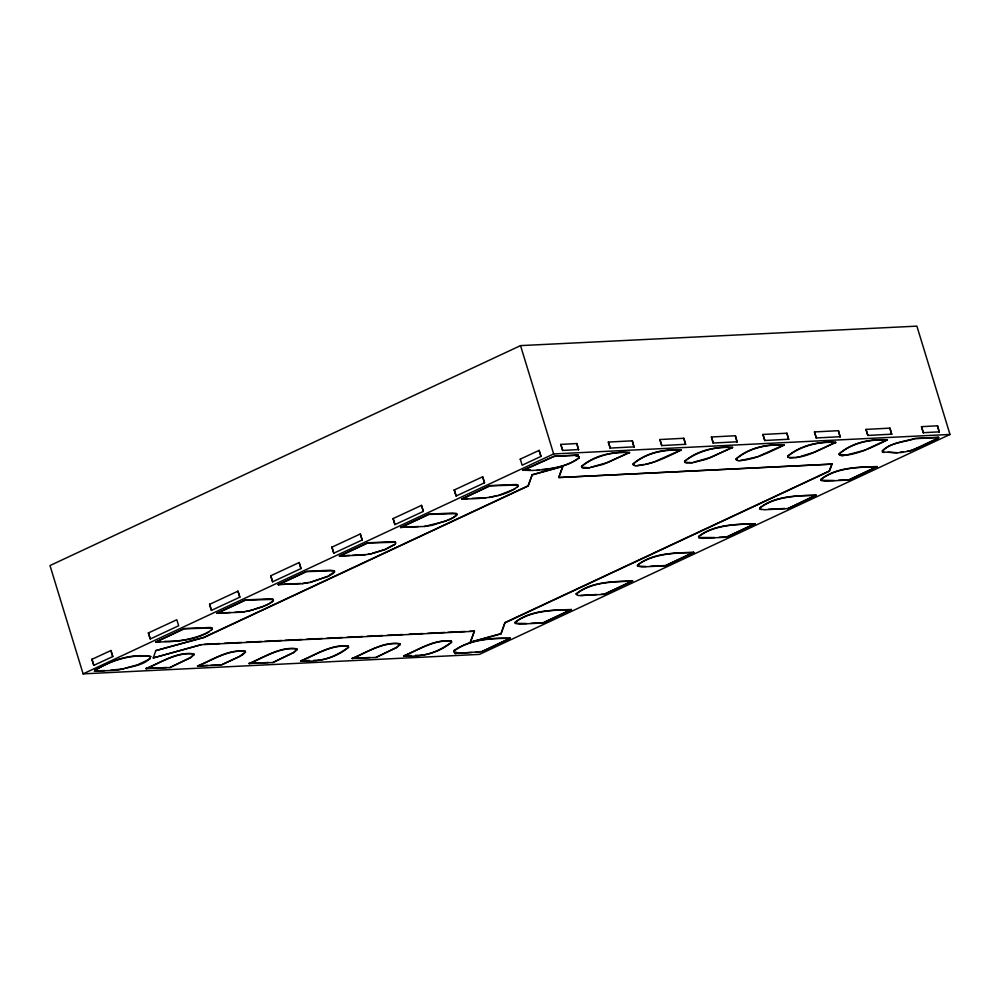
<?xml version="1.0" encoding="UTF-8"?>
<svg xmlns="http://www.w3.org/2000/svg" width="1000" height="1000" viewBox="0 0 1000 1000"><rect width="100%" height="100%" fill="white"/><g stroke="black" fill="none" stroke-linecap="round" stroke-linejoin="round"><path stroke-width="1.5" d="M454.125 650.562L453.975 651.825L454.125 650.562C470.1 639.175 491.662 637.688 510.275 638.35L482.038 651.55L455.225 653.55L456.9 652.5L455.225 653.55M579.075 458L579.212 456.737L576.225 455.825L579.288 456.975L579.075 458C565.487 467.987 547.537 469.862 531.175 470.475L522.925 470.213L530.262 469.85M469.7 631.25L474.425 631.263L201.225 644.688L153.238 657.938L155.787 650.612L203.775 637.362L528.112 485.763L532.225 474.675L562.863 466.2L558.837 477.537L832.013 464.113L558.837 477.537M831.938 463.875L829.312 470.962L505 622.55L500.975 633.888L470.325 642.35L474.35 631.013M470.325 642.35L474.425 631.263M155.787 650.612L203.85 637.6L528.188 486.012L532.225 474.675M500.975 633.888L505 622.55M558.763 477.3L562.863 466.2M505.075 622.8L829.388 471.213L832.013 464.113M96.125 670.275L94.55 671.287L118.325 670.113C128.325 666.737 146.387 665.825 150.738 656.513C131.113 653.238 111.675 660.225 94.738 670.35L96.188 670.512L94.738 670.35M882.062 450.938C890.675 442.638 903.888 441.662 914.862 438.438L938.637 437.275L937 438.038L938.462 438.212C923.7 445.225 907.85 454.8 891.012 452.35L882.463 452.038C886.862 443.088 905.188 442.038 914.938 438.688L938.713 437.512M211.225 630.425L212.262 629.15L211.975 627.975L210.512 627.463L184.137 628.562L155.975 642C174.225 641.75 198.062 641.025 212.262 629.15M169.85 667.588L190.675 657.412L193.925 654.6L190.75 657.65L169.85 667.588L146 668.512C160.75 662.575 177.325 651.175 193.775 653.913C176.9 651.938 161 662.525 146.075 668.75M264.15 605.962L270.113 603.125L273.363 600.312L272.4 601.838L266.938 605.05L248.762 611.062L240.925 612.238L217.075 613.162L245.3 599.963L269.088 598.8L273.137 599.388L245.375 600.212L217.15 613.4M240.037 656L245.45 652.075L242.275 655.113L221.375 665.05L197.525 665.975C212.275 660.037 228.85 648.637 245.3 651.388C228.425 649.4 212.525 660 197.6 666.225M309.938 582.463L328.025 576.225L334.525 571.725L333.562 573.237L328.1 576.462L309.938 582.463L302.1 583.65L278.238 584.575L306.475 571.375L330.25 570.212L334.312 570.8L306.55 571.613L278.312 584.812M272.9 662.525L293.725 652.337L296.975 649.538L293.8 652.588L272.9 662.525L249.05 663.45C263.8 657.513 280.375 646.112 296.825 648.85C279.95 646.875 264.05 657.463 249.125 663.688M394.738 544.65L395.775 543.375L395.475 542.212L394.025 541.688L367.638 542.788L339.412 555.975L363.263 555.05L371.1 553.875L385.213 549.6L394.663 544.412L385.138 549.362L372.2 553.337M313.95 660.263C326.35 661.125 339.4 653.725 348.575 647.25C335.55 658.462 317.55 662.125 300.65 661.15L300.575 660.913C315.325 654.975 331.9 643.575 348.35 646.312C331.475 644.338 315.575 654.938 300.65 661.15M447.663 520.188L453.612 517.35L456.863 514.538L455.9 516.062L450.438 519.275L432.275 525.288L424.438 526.462L400.575 527.388L428.812 514.188L452.587 513.025L456.65 513.612L428.888 514.438L400.65 527.625M517.075 487.463L518.112 486.2L517.812 485.025L516.362 484.513L489.988 485.6L461.825 499.038C480.062 498.8 503.913 498.062 518.112 486.2M375.95 657.45L396.775 647.275L400.025 644.475L396.85 647.513L375.95 657.45L352.1 658.375C366.85 652.438 383.425 641.038 399.875 643.787C383 641.8 367.1 652.4 352.175 658.625M581.862 467.55L581.562 466.388C594.587 455.163 612.587 451.5 629.487 452.475L603.275 464.338L589.475 467.762L583.312 468.075L581.788 467.312L589.475 467.762M629.562 452.713C612.788 451.075 594.163 456.463 581.562 466.388M415.513 655.263C428.45 656.375 442.062 649 451.625 642.175C438.6 653.4 420.6 657.062 403.7 656.087L403.625 655.85C418.375 649.912 434.95 638.513 451.4 641.25C434.525 639.275 418.625 649.862 403.7 656.087M633.088 463.85C646.112 452.638 664.112 448.963 681.012 449.938L681.087 450.175C667.2 456.775 653.05 464.3 637.438 465.613C635.425 467.587 632.025 462.587 633.387 465.012M633.162 464.087C646.188 452.875 664.188 449.212 681.087 450.175M515.375 623.538L515.075 622.362C530.487 609.9 552.625 610.212 571.362 609.525L543.212 622.962L519.425 624.125L515.3 623.3L526.788 623.525M571.438 609.763C552.812 609.9 530.125 610.875 515.075 622.362M576.25 593.775C591.663 581.312 613.8 581.625 632.537 580.925L604.375 594.362L580.6 595.538L578 595.462L576.25 593.775L576.475 594.7M576.325 594.012C591.737 581.55 613.875 581.862 632.612 581.175M684.912 462.488L684.613 461.312C697.638 450.1 715.638 446.438 732.537 447.4L706.325 459.275L692.525 462.7L686.363 463L684.837 462.238L692.525 462.7M732.613 447.65C715.837 446.012 697.212 451.4 684.613 461.312M637.712 566.35L637.425 565.188C652.825 552.712 674.963 553.025 693.7 552.337L665.55 565.775L641.762 566.95L637.638 566.112L646.15 566.487M693.775 552.575C675.15 552.712 652.463 553.7 637.425 565.188M736.137 458.787C749.163 447.562 767.163 443.9 784.062 444.875L784.137 445.112C770.25 451.712 756.112 459.237 740.487 460.538C738.475 462.525 735.075 457.525 736.438 459.95M736.213 459.025C749.237 447.812 767.237 444.137 784.137 445.112M698.888 537.762L698.587 536.587C714 524.125 736.137 524.438 754.875 523.75L726.712 537.188L702.938 538.35L698.812 537.525L714.75 537.525M754.95 523.987C736.325 524.125 713.637 525.1 698.587 536.587M787.962 457.413L787.663 456.25C800.688 445.037 818.688 441.362 835.588 442.337L835.662 442.575C820.913 448.525 804.338 459.925 787.887 457.175M835.662 442.575C818.9 440.95 800.263 446.337 787.663 456.25M760.05 509.175L759.762 508C775.163 495.538 797.312 495.85 816.05 495.163L787.887 508.587L764.1 509.762L759.975 508.925L761.513 509.688M816.125 495.4C797.5 495.525 774.8 496.512 759.762 508M839.188 453.713C852.212 442.5 870.212 438.837 887.113 439.8L887.188 440.05C873.3 446.637 859.163 454.175 843.538 455.475C841.525 457.463 838.125 452.45 839.488 454.888M839.262 453.963C852.288 442.738 870.288 439.075 887.188 440.05M821.225 480.575L820.925 479.412C836.338 466.938 858.475 467.262 877.212 466.562L849.05 480L825.275 481.175L821.15 480.337L834.125 480.487M877.288 466.812C858.662 466.938 835.975 467.925 820.925 479.412M542.2 469.5C554.35 468.338 568.737 465.737 579 457.75M454.188 650.812C470.213 639.3 491.337 638.263 510.275 638.35M125.188 668.213L137.275 664.9L150.287 658.8M164.825 641.312C179.938 641.912 195.888 638.387 209.013 631.95M498.15 495.525L514.862 489M520.538 345.613L50 565.55L83.112 673.863L479.462 654.388L950 434.45L916.888 326.138L520.538 345.613L553.65 453.938L950 434.45M91.95 659.325L110.938 650.525L112.775 656.562L93.8 665.362L91.95 659.325L93.8 665.362M148.425 632.938L176.812 619.738L178.65 625.763L150.262 638.975L148.425 632.938L150.262 638.975M209.587 604.35L237.975 591.15L239.825 597.175L211.438 610.375L209.587 604.35L211.438 610.375M270.763 575.763L299.15 562.55L300.988 568.587L272.6 581.788L270.763 575.763L272.6 581.788M331.925 547.163L360.312 533.962L362.163 539.987L333.775 553.2L331.925 547.163L333.775 553.2M393.1 518.575L421.488 505.375L423.338 511.4L394.938 524.6L393.1 518.575L394.938 524.6M454.263 489.988L482.663 476.775L484.5 482.812L456.112 496.012L454.263 489.988L456.112 496.012M520.138 459.188L539.125 450.387L540.962 456.425L522.15 465.213L520.3 459.188M560.8 444.4L562.638 450.438L560.8 444.4L576.838 443.537L578.488 449.65L576.838 443.537M83.112 673.863L553.65 453.938M522.925 470.213L554.188 456.175L577.962 455L576.3 456.062M94.812 670.588C111.287 659.963 131.988 653.975 150.738 656.513M155.975 642L184.213 628.8L211.975 627.975M339.487 556.225L367.713 543.025L395.475 542.212M461.825 499.038L490.05 485.85L517.812 485.025M522.987 470.45L554.263 456.413L578.038 455.25M94.55 671.287L96.188 670.512M110.825 670.238L123.825 668.763M576.225 455.825L577.962 455M608.35 442.062L610.2 448.1L608.35 442.062L632.325 440.812L633.975 446.925L632.325 440.812M590.825 467.262L607.788 462.45L629.487 452.475M659.875 439.538L661.725 445.562L659.875 439.538L683.85 438.275L685.5 444.387L683.85 438.275M222.662 664.175L239.025 656.8M655.863 461.15L681.012 449.938M711.413 437L713.25 443.025L711.413 437L735.375 435.737L737.038 441.863L735.375 435.737M693.875 462.188L710.837 457.375L732.537 447.4M762.938 434.462L764.775 440.5L762.938 434.462L786.9 433.212L788.562 439.325L786.9 433.212M758.925 456.087L784.062 444.875M814.463 431.938L816.3 437.962L814.463 431.938L838.425 430.675L840.088 436.8L838.425 430.675M800.95 456.3L813.888 452.312L835.588 442.337M865.987 429.4L867.825 435.425L865.987 429.4L889.95 428.137L891.612 434.263L889.95 428.137M866.762 449.2L887.113 439.8M921.475 426.675L923.312 432.7L921.475 426.675L937.513 425.8L939.175 431.925L937.513 425.8M475.962 652.288L480.65 651.612M510.2 638.112L482.038 651.55M531.25 623.3L543.138 622.712L571.362 609.525M601.337 594.275L604.3 594.125L632.537 580.925M650.612 566.263L665.475 565.538L693.7 552.337M719.212 537.312L726.637 536.938L754.875 523.75M816.05 495.163L787.887 508.587M838.575 480.275L848.988 479.762L877.212 466.562M907.212 451.312L910.15 451.175L938.388 437.975M424.438 526.462L446.388 521.013M254.6 609.288L262.875 606.775M839.412 454.65L847.025 454.862L865.487 450.025M645.275 464.438L654.8 461.8M740.487 460.538L757.85 456.737M532.288 474.913L562.938 466.45M470.25 642.113L500.9 633.65M489.162 497.5L496.9 495.575M245.837 611.35L253.463 609.888M637.438 465.613L643.775 464.462M368.175 554.163L371.1 553.875M302.1 583.65L308.438 582.487M789.412 457.938L794.312 457.512M352.788 555.325L365.562 554.562M234.913 612.288L244.488 611.862M887.9 452.262L897.337 452.738M539.125 450.387L540.962 456.425M562.638 450.438L578.675 449.562M610.2 448.1L634.163 446.838M661.725 445.562L685.7 444.3M713.25 443.025L737.225 441.775M764.775 440.5L788.75 439.237M816.3 437.962L840.275 436.7M867.825 435.425L891.8 434.175M923.312 432.7L939.362 431.838M937.075 438.288L938.462 438.212M482.663 476.775L484.5 482.812M461.75 498.8L467.7 498.512M472.15 498.288L485.6 497.875M421.488 505.375L423.338 511.4M400.575 527.388L418.413 526.512M768.487 509.3L784.837 508.5M360.312 533.962L362.163 539.987M339.412 555.975L349.812 555.475M299.15 562.55L300.988 568.587M278.238 584.575L281.212 584.425M284.188 584.275L300.538 583.475M237.975 591.15L239.825 597.175M217.075 613.162L230.45 612.5M596.875 594.487L580.6 595.538M155.9 641.75L160.362 641.538M204.262 644.3L219.788 643.538M224.438 643.3L241.513 642.463M246.175 642.237L261.7 641.475M264.8 641.325L281.875 640.475M284.975 640.325L302.05 639.487M306.712 639.263L322.238 638.5M326.887 638.263L342.413 637.5M347.075 637.275L362.587 636.512M367.25 636.287L382.775 635.525M387.425 635.288L402.95 634.525M409.162 634.225L423.125 633.538M427.788 633.312L444.862 632.463M447.962 632.312L465.037 631.475M110.938 650.525L112.775 656.562M94.475 671.05L104.875 670.537M146 668.512L166.812 667.487M197.525 665.975L207.925 665.462M210.9 665.325L221.375 665.05M249.05 663.45L268.375 662.5M300.575 660.913L309.488 660.475M352.1 658.375L369.938 657.5M403.625 655.85L411.062 655.487M455.15 653.312L471.5 652.513M453.9 651.587L456.962 652.738M736.363 459.712L737.887 460.475M633.312 464.775L634.837 465.538M902.875 451.775L899.975 452.35M883.925 452.512L882.463 452.038M799.85 456.838L795.575 457.638M539.288 470.075L536.663 470.475M201.225 644.688L153.238 657.938M456.65 513.612L456.938 514.788M451.325 641.012L451.625 642.175M399.8 643.538L400.1 644.712M334.312 570.8L334.6 571.962M348.275 646.075L348.575 647.25M296.75 648.612L297.05 649.775M273.137 599.388L273.438 600.562M245.225 651.137L245.525 652.312M193.7 653.675L194 654.837"/></g></svg>
